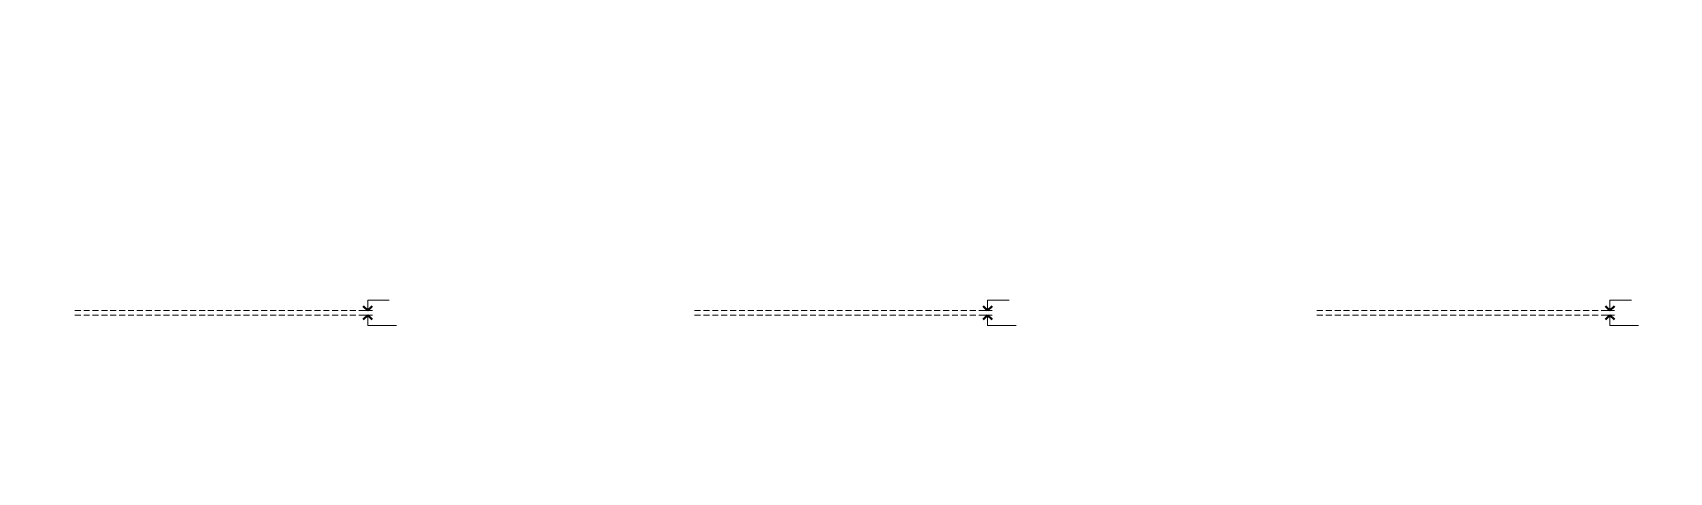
# Model space of a CAD drawing. Header units: millimetres. Extents: x 0 to 7980, y 0 to 297.
# Drawn here: x 5908 to 7015, y 0 to 297 of the extents above; entities that cross this region are included whole.
import ezdxf

# ---------------------------------------------------------------- set-up
doc = ezdxf.new("R2010")
doc.units = ezdxf.units.MM
for name, pattern in [('K5LT_BASIC', [0]), ('K5LT_DASHED', [6, 4, -2]), ('K5LT_THIN', [0])]:
    doc.linetypes.add(name, pattern=pattern)
doc.layers.add('Системный слой', color=7, linetype='Continuous')
doc.styles.add('KTEXTSTYLE', font='GOST_AU.SHX', dxfattribs={"width": 0.96, "height": 5})

# ---------------------------------------------------------------- blocks, each defined once
blk = doc.blocks.new('U186')
at = {"layer": 'Системный слой', "color": 5, "linetype": 'K5LT_BASIC', "lineweight": 40}
for p, q in [((6131.907855899448, 112.3416925951138), (6134.907855899448, 109.3416925951138)), ((6134.907855899448, 109.3416925951138), (6137.907855899448, 112.3416925951138))]:
    blk.add_line(p, q, dxfattribs=at)
at = {"layer": 'Системный слой', "color": 7, "linetype": 'K5LT_THIN', "lineweight": 18}
for p, q in [((6134.907855899448, 109.3416925951138), (6134.907855899448, 116.3416925951138)), ((6134.907855899448, 116.3416925951138), (6149.442272098178, 116.3416925951138)), ((6129.314324939838, 109.3416925951138), (6136.907855899448, 109.3416925951138))]:
    blk.add_line(p, q, dxfattribs=at)
blk = doc.blocks.new('U187')
at = {"layer": 'Системный слой', "color": 7, "linetype": 'K5LT_THIN', "lineweight": 18}
for p, q in [((6129.646144557643, 106.1416994437784), (6136.907855899448, 106.1416994437784)), ((6134.907855899448, 106.1416994437784), (6134.907855899448, 99.14169944377844)), ((6134.907855899448, 99.14169944377844), (6154.294355304355, 99.14169944377844))]:
    blk.add_line(p, q, dxfattribs=at)
at = {"layer": 'Системный слой', "color": 5, "linetype": 'K5LT_BASIC', "lineweight": 40}
for p, q in [((6134.907855899448, 106.1416994437784), (6131.907855899448, 103.1416994437784)), ((6137.907855899448, 103.1416994437784), (6134.907855899448, 106.1416994437784))]:
    blk.add_line(p, q, dxfattribs=at)
blk = doc.blocks.new('U185')
at = {"layer": 'Системный слой', "color": 7, "linetype": 'K5LT_DASHED', "lineweight": 18}
for p, q in [((5936.894459346737, 109.3416875703238), (6138.06779268007, 109.341692823699)), ((5936.894473213402, 106.1416944103237), (6138.067806546736, 106.141699663699))]:
    blk.add_line(p, q, dxfattribs=at)
at = {"layer": 'Системный слой'}
for name in ['U186', 'U187']:
    blk.add_blockref(name, (0, 0), dxfattribs=at)
blk = doc.blocks.new('U189')
at = {"layer": 'Системный слой', "color": 5, "linetype": 'K5LT_BASIC', "lineweight": 40}
for p, q in [((6550.881189232781, 112.3416925951138), (6553.881189232781, 109.3416925951138)), ((6553.881189232781, 109.3416925951138), (6556.881189232781, 112.3416925951138))]:
    blk.add_line(p, q, dxfattribs=at)
at = {"layer": 'Системный слой', "color": 7, "linetype": 'K5LT_THIN', "lineweight": 18}
for p, q in [((6553.881189232781, 109.3416925951138), (6553.881189232781, 116.3416925951138)), ((6553.881189232781, 116.3416925951138), (6568.415605431512, 116.3416925951138)), ((6548.287658273171, 109.3416925951138), (6555.881189232781, 109.3416925951138))]:
    blk.add_line(p, q, dxfattribs=at)
blk = doc.blocks.new('U190')
at = {"layer": 'Системный слой', "color": 7, "linetype": 'K5LT_THIN', "lineweight": 18}
for p, q in [((6548.619477890977, 106.1416994437784), (6555.881189232781, 106.1416994437784)), ((6553.881189232781, 106.1416994437784), (6553.881189232781, 99.14169944377844)), ((6553.881189232781, 99.14169944377844), (6573.267688637688, 99.14169944377844))]:
    blk.add_line(p, q, dxfattribs=at)
at = {"layer": 'Системный слой', "color": 5, "linetype": 'K5LT_BASIC', "lineweight": 40}
for p, q in [((6553.881189232781, 106.1416994437784), (6550.881189232781, 103.1416994437784)), ((6556.881189232781, 103.1416994437784), (6553.881189232781, 106.1416994437784))]:
    blk.add_line(p, q, dxfattribs=at)
blk = doc.blocks.new('U188')
at = {"layer": 'Системный слой', "color": 7, "linetype": 'K5LT_DASHED', "lineweight": 18}
for p, q in [((6355.86779268007, 109.3416875703238), (6557.041126013403, 109.341692823699)), ((6355.867806546736, 106.1416944103237), (6557.04113988007, 106.141699663699))]:
    blk.add_line(p, q, dxfattribs=at)
at = {"layer": 'Системный слой'}
for name in ['U189', 'U190']:
    blk.add_blockref(name, (0, 0), dxfattribs=at)
blk = doc.blocks.new('U192')
at = {"layer": 'Системный слой', "color": 5, "linetype": 'K5LT_BASIC', "lineweight": 40}
for p, q in [((6971.547855899447, 112.3416925951138), (6974.547855899447, 109.3416925951138)), ((6974.547855899447, 109.3416925951138), (6977.547855899447, 112.3416925951138))]:
    blk.add_line(p, q, dxfattribs=at)
at = {"layer": 'Системный слой', "color": 7, "linetype": 'K5LT_THIN', "lineweight": 18}
for p, q in [((6974.547855899447, 109.3416925951138), (6974.547855899447, 116.3416925951138)), ((6974.547855899447, 116.3416925951138), (6989.082272098178, 116.3416925951138)), ((6968.954324939838, 109.3416925951138), (6976.547855899447, 109.3416925951138))]:
    blk.add_line(p, q, dxfattribs=at)
blk = doc.blocks.new('U193')
at = {"layer": 'Системный слой', "color": 7, "linetype": 'K5LT_THIN', "lineweight": 18}
for p, q in [((6969.286144557644, 106.1416994437784), (6976.547855899447, 106.1416994437784)), ((6974.547855899447, 106.1416994437784), (6974.547855899447, 99.14169944377844)), ((6974.547855899447, 99.14169944377844), (6993.934355304355, 99.14169944377844))]:
    blk.add_line(p, q, dxfattribs=at)
at = {"layer": 'Системный слой', "color": 5, "linetype": 'K5LT_BASIC', "lineweight": 40}
for p, q in [((6974.547855899447, 106.1416994437784), (6971.547855899447, 103.1416994437784)), ((6977.547855899447, 103.1416994437784), (6974.547855899447, 106.1416994437784))]:
    blk.add_line(p, q, dxfattribs=at)
blk = doc.blocks.new('U191')
at = {"layer": 'Системный слой', "color": 7, "linetype": 'K5LT_DASHED', "lineweight": 18}
for p, q in [((6776.534459346736, 109.3416875703238), (6977.70779268007, 109.341692823699)), ((6776.534473213404, 106.1416944103237), (6977.707806546736, 106.141699663699))]:
    blk.add_line(p, q, dxfattribs=at)
at = {"layer": 'Системный слой'}
for name in ['U192', 'U193']:
    blk.add_blockref(name, (0, 0), dxfattribs=at)

msp = doc.modelspace()

# ---------------------------------------------------------------- block references
at = {"layer": 'Системный слой'}
for name in ['U185', 'U188', 'U191']:
    msp.add_blockref(name, (0, 0), dxfattribs=at)

doc.saveas('drawing.dxf')
